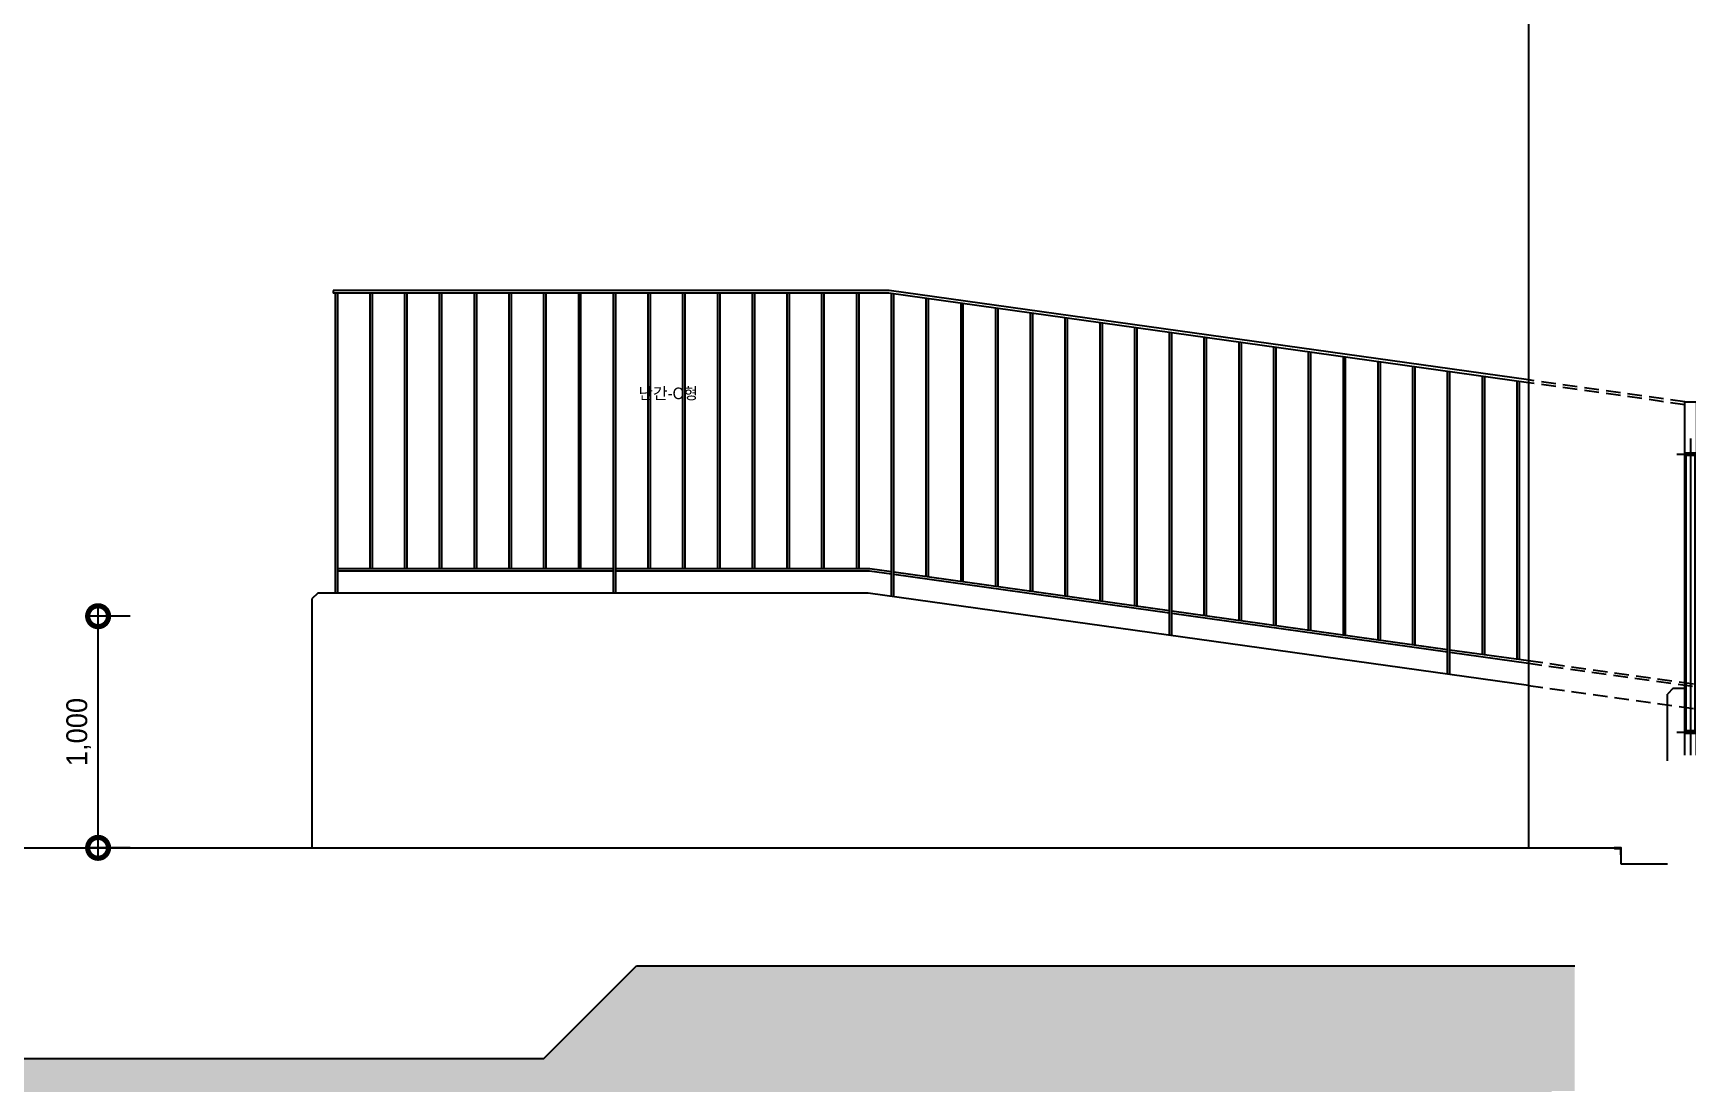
# Model space of a CAD drawing. Header units: millimetres. Extents: x 19868 to 801382, y -4805 to 85279.
# Drawn here: x 317735 to 324872, y 32914 to 37446 of the extents above; entities that cross this region are included whole.
import ezdxf

# ---------------------------------------------------------------- set-up
doc = ezdxf.new("R2010")
doc.units = ezdxf.units.MM
doc.header["$LTSCALE"] = 250
doc.linetypes.add('HIDDENX2', pattern=[0.75, 0.5, -0.25])
doc.layers.get('Defpoints').update_dxf_attribs({"color": 151})
for name, color, linetype in [('4fin', 4, 'Continuous'), ('A-DIM', 7, 'Continuous'), ('A-ELE-8', 8, 'Continuous'), ('A-ELE-난간', 8, 'Continuous'), ('A-ETC-9', 9, 'Continuous'), ('A-FIN', 6, 'Continuous'), ('A-FIN-무근', 7, 'Continuous'), ('A-버림CONC', 4, 'Continuous'), ('FIN', 5, 'Continuous'), ('TR', 7, 'Continuous'), ('지반', 254, 'Continuous')]:
    doc.layers.add(name, color=color, linetype=linetype)
doc.layers.add('CK', color=221, linetype='Continuous', plot=False)
doc.layers.add('NOPLOT', color=191, linetype='Continuous', plot=False)
doc.styles.add('Gdim', font='')
doc.styles.get('Gdim').set_extended_font_data('Dotum')
doc.dimstyles.new('Gdim50', dxfattribs={"dimscale": 30, "dimtxt": 3, "dimasz": 6, "dimexe": 1.5, "dimexo": 2, "dimgap": 1, "dimtad": 1, "dimdec": 0, "dimzin": 0, "dimdsep": 46, "dimlunit": 6, "dimtxsty": 'Gdim', "dimblk": 'DOTSMALL', "dimcen": 1.5, "dimdle": 1.5, "dimclrd": 256, "dimclre": 256, "dimclrt": 256, "dimazin": 0, "dimtfac": 1, "dimtdec": 0, "dimtix": 1, "dimtmove": 2, "dimatfit": 3, "dimldrblk": 'DOTSMALL', "dimfxl": 1.5, "dimtolj": 1, "dimtzin": 0, "dimlwd": -1, "dimlwe": -1, "dimarcsym": 1})

# ---------------------------------------------------------------- blocks, each defined once
blk = doc.blocks.new('_DotSmall')
at = {"color": 0, "linetype": 'ByBlock', "const_width": 0.5}
blk.add_lwpolyline([(-0.0625, 0, 1), (0.0625, 0, 1)], format="xyb", close=True, dxfattribs=at)
blk = doc.blocks.new('*D62')
at = {"layer": 'CK', "transparency": 16777216}
for p, q in [((318015.2, 33883.9), (318015.2, 34973.9)), ((318153.5, 34928.9), (317970.2, 34928.9)), ((318153.5, 33928.9), (317970.2, 33928.9))]:
    blk.add_line(p, q, dxfattribs=at)
at = {"layer": 'Defpoints', "color": 0, "transparency": 16777216}
for p in [(318015.2, 34928.9), (318213.5, 34928.9), (318213.5, 33928.9)]:
    blk.add_point(p, dxfattribs=at)
at = {"layer": 'CK', "transparency": 16777216, "xscale": 180, "yscale": 180, "zscale": 180}
for p, rotation in [((318015.2, 34928.9), 90), ((318015.2, 33928.9), 270)]:
    blk.add_blockref('_DotSmall', p, dxfattribs=dict(at, rotation=rotation))
at = {"layer": 'CK', "transparency": 16777216, "insert": (317931.5, 34428.9), "char_height": 90, "attachment_point": 5, "rotation": 90, "style": 'Gdim'}
blk.add_mtext('\\A1;1,000', dxfattribs=at)
blk = doc.blocks.new('A$C1B416526')
at = {"layer": '4fin'}
blk.add_lwpolyline([(-30, 70, 0.164028), (-28.7, 67), (-3, 67), (-3, 41.2, 0.19024), (0, 40), (0, 70)], format="xyb", close=True, dxfattribs=at)
at = {"layer": 'A-FIN-무근'}
for p, q in [((0, 0), (0, 70)), ((200, 0), (0, 0))]:
    blk.add_line(p, q, dxfattribs=at)
blk = doc.blocks.new('A$C1ba30234')
at = {"layer": 'A-DIM'}
for p, q in [((-20, 106), (-20, 1294)), ((20, 106), (20, 1294))]:
    blk.add_line(p, q, dxfattribs=at)
at = {"layer": 'A-ETC-9'}
for points in [[(-25, 1306), (25, 1306), (25, 1294), (-25, 1294), (-25, 1306)], [(-25, 106), (25, 106), (25, 94), (-25, 94), (-25, 106)]]:
    blk.add_lwpolyline(points, close=True, dxfattribs=at)
at = {"layer": 'FIN'}
for p, q in [((-25, 0), (-25, 1300)), ((25, 0), (25, 1300))]:
    blk.add_line(p, q, dxfattribs=at)
at = {"layer": 'NOPLOT'}
for p, q in [((0, 0), (0, 1367.5)), ((-60, 1300), (57, 1300)), ((-60, 100), (57, 100))]:
    blk.add_line(p, q, dxfattribs=at)

msp = doc.modelspace()

# ---------------------------------------------------------------- hatches: boundary and pattern name
at = {"layer": '지반'}
h = msp.add_hatch(dxfattribs=at)
h.set_pattern_fill('EARTH', color=251, scale=70, angle=45)
h.paths.add_polyline_path([(230117.8, 33228.9), (230117.8, 23234.4), (380882.4, 23234.4), (380882.4, 34608.9), (372088.2, 34608.9), (372088.2, 34478.9), (372138.2, 34478.9), (372138.2, 34418.9), (371888.2, 34418.9), (371888.2, 34478.9), (371938.2, 34478.9), (371938.2, 34628.9), (369888.2, 34628.9), (369888.2, 33808.9), (369988.2, 33808.9), (369988.2, 33748.9), (369018.2, 33748.9), (369018.2, 33808.9), (369118.2, 33808.9), (369118.2, 34448.9), (368478.2, 34448.9), (368298.2, 34268.9), (366478.2, 34268.9), (366298.2, 34448.9), (365558.2, 34448.9), (365558.2, 33808.9), (365658.2, 33808.9), (365658.2, 33748.9), (364718.2, 33748.9), (364718.2, 33808.9), (364818.2, 33808.9), (364818.2, 34248.9), (359718.2, 34248.9), (359648.2, 34318.9), (332888.2, 34318.9), (332888.2, 33878.9), (332988.2, 33878.9), (332988.2, 33818.9), (332188.2, 33818.9), (332188.2, 33878.9), (332288.2, 33878.9), (332288.2, 34518.9), (331358.2, 34518.9), (331178.2, 34338.9), (329598.2, 34338.9), (329418.2, 34518.9), (328588.2, 34518.9), (328588.2, 33878.9), (328688.2, 33878.9), (328688.2, 33818.9), (327888.2, 33818.9), (327888.2, 33078.9), (327988.2, 33078.9), (327988.2, 33018.9), (327388.2, 33018.9), (327388.2, 33078.9), (327488.2, 33078.9), (327488.2, 33418.9), (324988.2, 33418.9), (324988.2, 32878.9), (325088.2, 32878.9), (325088.2, 32818.9), (324288.2, 32818.9), (324288.2, 32878.9), (324388.2, 32878.9), (324388.2, 33418.9), (320338.2, 33418.9), (319938.2, 33018.9), (307728.2, 33018.9), (307658.2, 32948.9), (300918.2, 32948.9), (300918.2, 33008.9), (301018.2, 33008.9), (301018.2, 33848.9), (301618.2, 33848.9), (301618.2, 34398.9), (298258.2, 34398.9), (298258.2, 33808.9), (298358.2, 33808.9), (298358.2, 33748.9), (297388.2, 33748.9), (297388.2, 33808.9), (297488.2, 33808.9), (297488.2, 34622.3), (297370.2, 34622.3), (297370.2, 34603.9), (297320.2, 34603.9), (297320.2, 34622.3), (297088.2, 34622.3), (297088.2, 34682.3), (297138.2, 34682.3), (297138.2, 34831.6), (294813.2, 34820.3), (292488.3, 34808.9), (280638.2, 34568.9), (268788.2, 34328.9), (245888.2, 34228.9), (237788.2, 33228.9)])

# ---------------------------------------------------------------- linework, layer by layer
at = {"layer": 'A-ELE-8'}
for p, q in [((324188.2, 41928.9), (324188.2, 33928.9)), ((318963.2, 35028.9), (318938.2, 35003.9)), ((318938.2, 35003.9), (318938.2, 33928.9)), ((324813.2, 34617.9), (324788.2, 34592.9)), ((324813.2, 34617.9), (324865.7, 34617.9)), ((324788.2, 34303.9), (324788.2, 34592.9))]:
    msp.add_line(p, q, dxfattribs=at)
at = {"layer": 'A-ELE-8', "linetype": 'HIDDENX2', "ltscale": 0.5}
for p, q in [((324188.2, 34737), (324988.2, 34625)), ((324988.2, 34612.8), (324188.2, 34724.8)), ((324188.2, 34629.9), (324988.2, 34517.9))]:
    msp.add_line(p, q, dxfattribs=at)
for points in [[(324863.2, 35854.2), (324188.2, 35948.7)], [(324863.2, 35842.1), (324188.2, 35936.6)]]:
    msp.add_lwpolyline(points, dxfattribs=at)
at = {"layer": 'A-ELE-8'}
msp.add_lwpolyline([(324188.2, 34629.9), (321338.2, 35028.9), (318963.2, 35028.9)], dxfattribs=at)
at = {"layer": 'A-ELE-난간'}
for p, q in [((319029.2, 36334.9), (319029.2, 36322.9)), ((319039.2, 35028.9), (319039.2, 36322.9)), ((319049.2, 35028.9), (319049.2, 36322.9)), ((319189.2, 35134.9), (319189.2, 36322.9)), ((319199.2, 35134.9), (319199.2, 36322.9)), ((319339.2, 35134.9), (319339.2, 36322.9)), ((319349.2, 35134.9), (319349.2, 36322.9)), ((319489.2, 35134.9), (319489.2, 36322.9)), ((319499.2, 35134.9), (319499.2, 36322.9)), ((319639.2, 35134.9), (319639.2, 36322.9)), ((319649.2, 35134.9), (319649.2, 36322.9)), ((319789.2, 35134.9), (319789.2, 36322.9)), ((319799.2, 35134.9), (319799.2, 36322.9)), ((319939.2, 35134.9), (319939.2, 36322.9)), ((319949.2, 35134.9), (319949.2, 36322.9)), ((320089.2, 35134.9), (320089.2, 36322.9)), ((320099.2, 35134.9), (320099.2, 36322.9)), ((320239.2, 35028.9), (320239.2, 36322.9)), ((320249.2, 35028.9), (320249.2, 36322.9)), ((320389.2, 35134.9), (320389.2, 36322.9)), ((320399.2, 35134.9), (320399.2, 36322.9)), ((320539.2, 35134.9), (320539.2, 36322.9)), ((320549.2, 35134.9), (320549.2, 36322.9)), ((320689.2, 35134.9), (320689.2, 36322.9)), ((320699.2, 35134.9), (320699.2, 36322.9)), ((320839.2, 35134.9), (320839.2, 36322.9)), ((320849.2, 35134.9), (320849.2, 36322.9)), ((320989.2, 35134.9), (320989.2, 36322.9)), ((320999.2, 35134.9), (320999.2, 36322.9)), ((321139.2, 35134.9), (321139.2, 36322.9)), ((321149.2, 35134.9), (321149.2, 36322.9)), ((321289.2, 35134.9), (321289.2, 36322.9)), ((321299.2, 35134.9), (321299.2, 36322.9)), ((321439.2, 35014.8), (321439.2, 36321.4)), ((321449.2, 35013.4), (321449.2, 36320)), ((321589.2, 35100.8), (321589.2, 36300.4)), ((321599.2, 35099.4), (321599.2, 36299)), ((321739.2, 35079.8), (321739.2, 36279.4)), ((321749.2, 35078.4), (321749.2, 36278)), ((321889.2, 35058.8), (321889.2, 36258.4)), ((321899.2, 35057.4), (321899.2, 36257)), ((322039.2, 35037.8), (322039.2, 36237.4)), ((322049.2, 35036.4), (322049.2, 36236)), ((322189.2, 35016.8), (322189.2, 36216.4)), ((322199.2, 35015.4), (322199.2, 36215)), ((322339.2, 34995.8), (322339.2, 36195.4)), ((322349.2, 34994.4), (322349.2, 36194)), ((322489.2, 34974.8), (322489.2, 36174.4)), ((322499.2, 34973.4), (322499.2, 36173)), ((322639.2, 34846.8), (322639.2, 36153.4)), ((322649.2, 34845.4), (322649.2, 36152)), ((322789.2, 34932.8), (322789.2, 36132.4)), ((322799.2, 34931.4), (322799.2, 36131)), ((322939.2, 34911.8), (322939.2, 36111.4)), ((322949.2, 34910.4), (322949.2, 36110)), ((323089.2, 34890.8), (323089.2, 36090.4)), ((323099.2, 34889.4), (323099.2, 36089)), ((323239.2, 34869.8), (323239.2, 36069.4)), ((323249.2, 34868.4), (323249.2, 36068)), ((323389.2, 34848.8), (323389.2, 36048.4)), ((323399.2, 34847.4), (323399.2, 36047)), ((323539.2, 34827.8), (323539.2, 36027.4)), ((323549.2, 34826.4), (323549.2, 36026)), ((323689.2, 34806.8), (323689.2, 36006.4)), ((323699.2, 34805.4), (323699.2, 36005)), ((323839.2, 34678.8), (323839.2, 35985.4)), ((323849.2, 34677.4), (323849.2, 35984)), ((323989.2, 34764.8), (323989.2, 35964.4)), ((323999.2, 34763.4), (323999.2, 35963)), ((324139.2, 34743.8), (324139.2, 35943.4)), ((324149.2, 34742.4), (324149.2, 35942)), ((319049.2, 35134.9), (320239.2, 35134.9)), ((320239.2, 35122.9), (319049.2, 35122.9)), ((320249.2, 35134.9), (321345.6, 35134.9)), ((321344.8, 35122.9), (320249.2, 35122.9)), ((321439.2, 35109.7), (321344.8, 35122.9)), ((321345.6, 35134.9), (321439.2, 35121.8)), ((321449.2, 35120.4), (322639.2, 34953.8)), ((322639.2, 34941.7), (321449.2, 35108.3)), ((322649.2, 34952.4), (323839.2, 34785.8)), ((323839.2, 34773.7), (322649.2, 34940.3)), ((323849.2, 34784.4), (324188.2, 34737)), ((324188.2, 34724.8), (323849.2, 34772.3))]:
    msp.add_line(p, q, dxfattribs=at)
for points in [[(324188.2, 35948.7), (321429.2, 36334.9), (319029.2, 36334.9)], [(324188.2, 35936.6), (321428.3, 36322.9), (319029.2, 36322.9)], [(324863.2, 35634.9), (324863.2, 35854.2), (324913.2, 35854.2), (324913.2, 35634.9)]]:
    msp.add_lwpolyline(points, dxfattribs=at)
at = {"layer": 'A-FIN'}
msp.add_line((302188.2, 33928.9), (324588.2, 33928.9), dxfattribs=at)
at = {"layer": 'A-버림CONC'}
for p, q in [((319938.2, 33018.9), (320338.2, 33418.9)), ((320338.2, 33418.9), (324388.2, 33418.9)), ((307728.2, 33018.9), (319938.2, 33018.9))]:
    msp.add_line(p, q, dxfattribs=at)

# ---------------------------------------------------------------- block references
at = {"layer": 'A-ELE-난간'}
msp.add_blockref('A$C1ba30234', (324888.2, 34328.9), dxfattribs=at)
at = {"layer": 'TR'}
msp.add_blockref('A$C1B416526', (324588.2, 33858.9), dxfattribs=at)

# ---------------------------------------------------------------- texts
at = {"layer": 'NOPLOT', "style": 'Gdim'}
msp.add_text('난간-C형', height=50, rotation=360, dxfattribs=at).set_placement((320347.3, 35866))

# ---------------------------------------------------------------- dimensions: what is measured, and where the dimension line sits
at = {"layer": 'CK'}
dim = msp.add_linear_dim(base=(318015.2, 34928.9), p1=(318213.5, 33928.9), p2=(318213.5, 34928.9), angle=90, dimstyle='Gdim50', dxfattribs=at)
dim.commit()
dim.dimension.update_dxf_attribs({"geometry": '*D62', "text_midpoint": (317931.5, 34428.9)})

doc.saveas('drawing.dxf')
